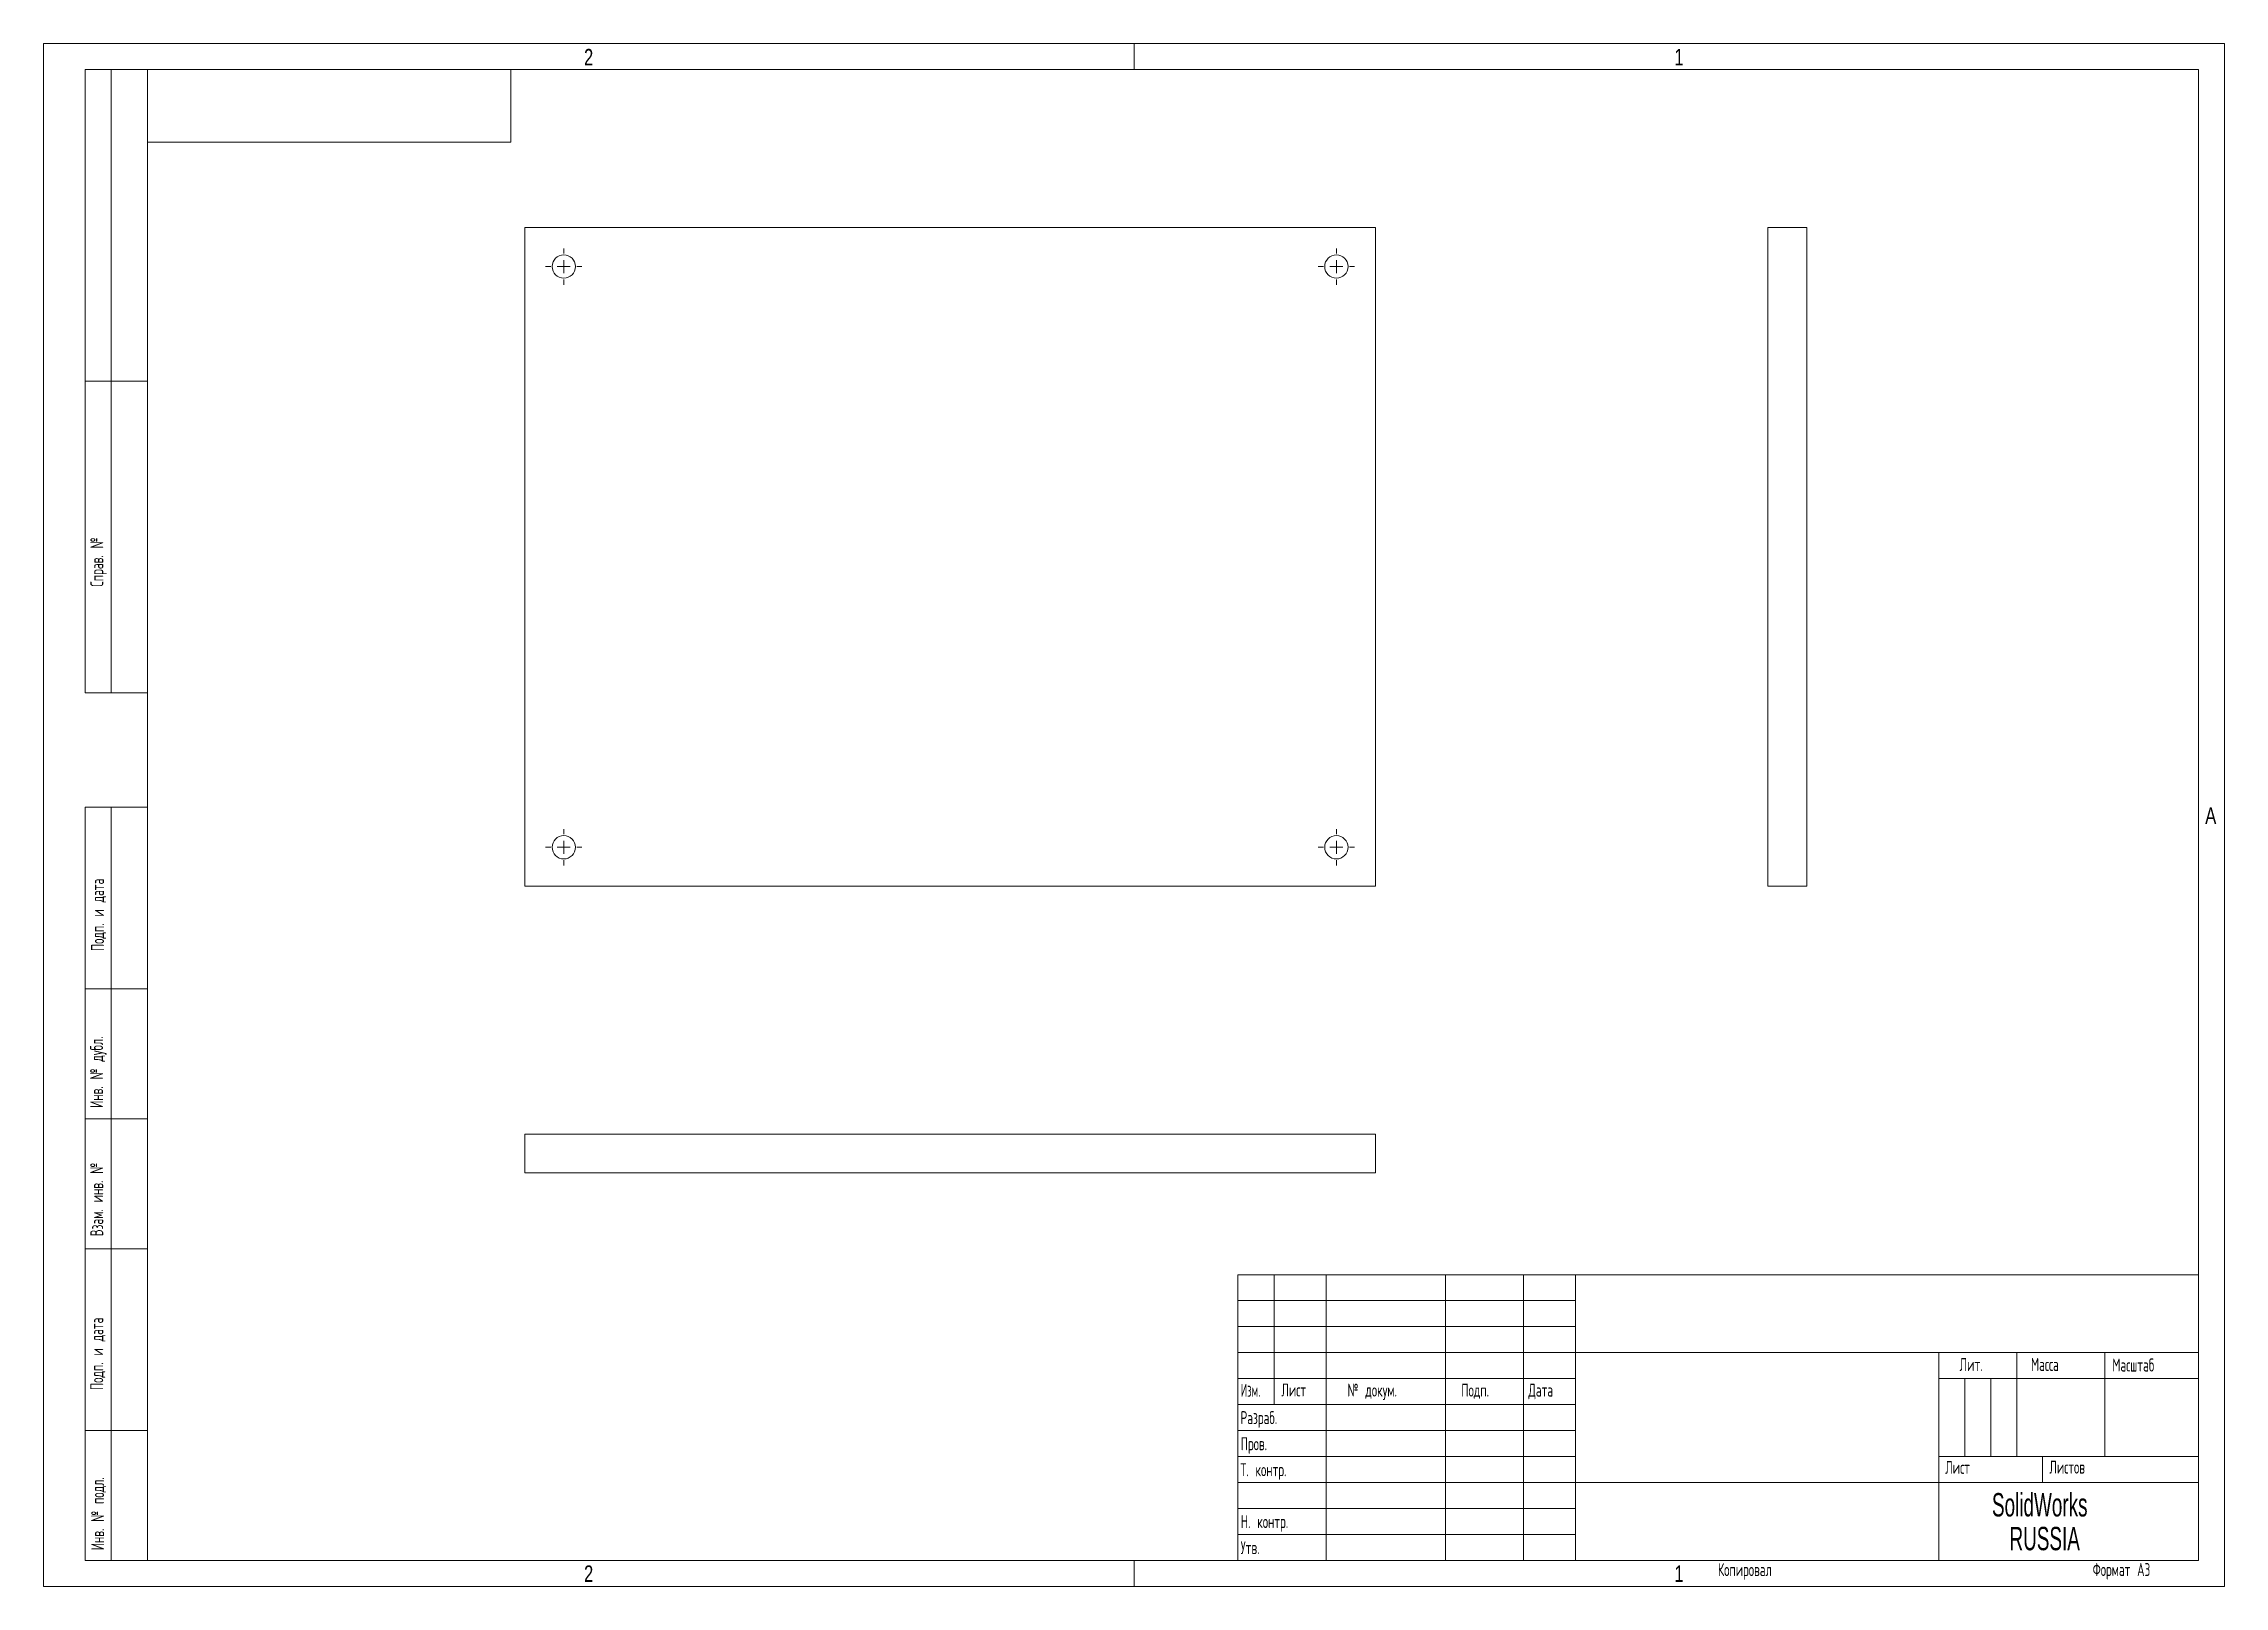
# Model space of a CAD drawing. Header units: millimetres. Extents: x -164 to 676, y -170 to 424.
import ezdxf

# ---------------------------------------------------------------- set-up
doc = ezdxf.new("R2010")
doc.units = ezdxf.units.MM
doc.layers.add('ОСЕВЫЕ', color=7, linetype='Continuous')
doc.styles.add('SLDTEXTSTYLE0', font='TXT', dxfattribs={"width": 0.605, "bigfont": 'bigfont'})
doc.styles.add('SLDTEXTSTYLE1', font='TXT', dxfattribs={"width": 0.55152, "bigfont": 'bigfont'})
doc.styles.add('SLDTEXTSTYLE2', font='TXT', dxfattribs={"width": 0.605})
doc.styles.add('SLDTEXTSTYLE3', font='TXT', dxfattribs={"width": 0.75})

# ---------------------------------------------------------------- blocks, each defined once
blk = doc.blocks.new('SW_NOTE_0')
at = {"color": 0, "linetype": 'Continuous', "lineweight": 0, "char_height": 4.5, "attachment_point": 1, "style": 'SLDTEXTSTYLE2'}
for s, insert in [('SolidWorks', (0, 5.8)), ('RUSSIA', (3.38, -0.7))]:
    blk.add_mtext(s, dxfattribs=dict(at, insert=insert))
blk = doc.blocks.new('SW_CENTERMARKSYMBOL_0')
at = {"color": 0, "linetype": 'Continuous', "lineweight": 0}
for p, q in [((-2.5, 0), (-3.5, 0)), ((0, 0), (-1.25, 0)), ((0, 2.5), (0, 3.5)), ((0, 0), (0, 1.25)), ((0, 0), (0, -1.25)), ((0, 0), (1.25, 0)), ((2.5, 0), (3.5, 0)), ((0, -2.5), (0, -3.5))]:
    blk.add_line(p, q, dxfattribs=at)
blk = doc.blocks.new('SW_CENTERMARKSYMBOL_1')
at = {"color": 0, "linetype": 'Continuous', "lineweight": 0}
for p, q in [((-2.5, 0), (-3.5, 0)), ((0, 0), (-1.25, 0)), ((0, 2.5), (0, 3.5)), ((0, 0), (0, 1.25)), ((0, 0), (0, -1.25)), ((0, 0), (1.25, 0)), ((2.5, 0), (3.5, 0)), ((0, -2.5), (0, -3.5))]:
    blk.add_line(p, q, dxfattribs=at)
blk = doc.blocks.new('SW_CENTERMARKSYMBOL_2')
at = {"color": 0, "linetype": 'Continuous', "lineweight": 0}
for p, q in [((-2.5, 0), (-3.5, 0)), ((0, 0), (-1.25, 0)), ((0, 2.5), (0, 3.5)), ((0, 0), (0, 1.25)), ((0, 0), (0, -1.25)), ((0, 0), (1.25, 0)), ((2.5, 0), (3.5, 0)), ((0, -2.5), (0, -3.5))]:
    blk.add_line(p, q, dxfattribs=at)
blk = doc.blocks.new('SW_CENTERMARKSYMBOL_3')
at = {"color": 0, "linetype": 'Continuous', "lineweight": 0}
for p, q in [((-2.5, 0), (-3.5, 0)), ((0, 0), (-1.25, 0)), ((0, 2.5), (0, 3.5)), ((0, 0), (0, 1.25)), ((0, 0), (0, -1.25)), ((0, 0), (1.25, 0)), ((2.5, 0), (3.5, 0)), ((0, -2.5), (0, -3.5))]:
    blk.add_line(p, q, dxfattribs=at)

msp = doc.modelspace()

# ---------------------------------------------------------------- linework, layer by layer
at = {"color": 7, "linetype": 'Continuous', "lineweight": 15}
for p, q in [((-148.37, 173.82), (-148.37, 413.82)), ((-124.37, 413.82), (-148.37, 413.82)), ((-148.37, 173.82), (-148.37, 413.82)), ((-138.37, 173.82), (-138.37, 413.82)), ((-138.37, 173.82), (-138.37, 413.82)), ((-124.37, 413.82), (-124.37, -160.18)), ((665.63, 413.82), (-124.37, 413.82)), ((-124.37, 413.82), (-124.37, -160.18)), ((15.63, 385.82), (15.63, 413.82)), ((665.63, -160.18), (665.63, 413.82)), ((-124.37, 385.82), (15.63, 385.82)), ((20.99, 352.99), (20.99, 99.39)), ((348.59, 352.99), (20.99, 352.99)), ((348.59, 99.39), (348.59, 352.99)), ((499.83, 99.39), (499.83, 352.99)), ((499.83, 352.99), (514.83, 352.99)), ((514.83, 99.39), (514.83, 352.99)), ((-148.37, 293.82), (-124.37, 293.82)), ((-124.37, 293.82), (-148.37, 293.82)), ((-148.37, 173.82), (-124.37, 173.82)), ((-148.37, -160.18), (-148.37, 129.82)), ((-148.37, 129.82), (-124.37, 129.82)), ((-138.37, -160.18), (-138.37, 129.82)), ((20.99, 99.39), (348.59, 99.39)), ((499.83, 99.39), (514.83, 99.39)), ((-124.37, 59.82), (-148.37, 59.82)), ((-124.37, 9.82), (-148.37, 9.82)), ((20.99, 3.99), (20.99, -11.01)), ((20.99, 3.99), (348.59, 3.99)), ((348.59, 3.99), (348.59, -11.01)), ((20.99, -11.01), (348.59, -11.01)), ((-124.37, -40.18), (-148.37, -40.18)), ((295.63, -50.18), (665.63, -50.18)), ((295.63, -50.18), (295.63, -160.18)), ((309.63, -100.18), (309.63, -50.18)), ((329.63, -50.18), (329.63, -160.18)), ((375.63, -50.18), (375.63, -160.18)), ((405.63, -50.18), (405.63, -160.18)), ((425.63, -50.18), (425.63, -160.18)), ((425.63, -80.18), (665.63, -80.18)), ((565.63, -80.18), (565.63, -160.18)), ((595.63, -80.18), (595.63, -120.18)), ((629.63, -80.18), (629.63, -120.18)), ((295.63, -90.18), (425.63, -90.18)), ((565.63, -90.18), (665.63, -90.18)), ((295.63, -100.18), (425.63, -100.18)), ((-148.37, -110.18), (-124.37, -110.18)), ((565.63, -120.18), (665.63, -120.18)), ((605.63, -120.18), (605.63, -130.18)), ((425.63, -130.18), (665.63, -130.18)), ((-148.37, -160.18), (-124.37, -160.18)), ((-124.37, -160.18), (665.63, -160.18))]:
    msp.add_line(p, q, dxfattribs=at)
at = {"color": 7, "linetype": 'Continuous', "lineweight": 0}
for p, q in [((295.63, -60.18), (425.63, -60.18)), ((295.63, -70.18), (425.63, -70.18)), ((295.63, -80.18), (425.63, -80.18)), ((575.63, -90.18), (575.63, -120.18)), ((585.63, -90.18), (585.63, -120.18)), ((295.63, -110.18), (425.63, -110.18)), ((295.63, -120.18), (425.63, -120.18)), ((295.63, -130.18), (425.63, -130.18)), ((295.63, -140.18), (425.63, -140.18)), ((295.63, -150.18), (425.63, -150.18))]:
    msp.add_line(p, q, dxfattribs=at)
at = {"color": 7, "linetype": 'Continuous', "lineweight": 15}
for centre in [(35.99, 337.99), (333.59, 337.99), (35.99, 114.39), (333.59, 114.39)]:
    msp.add_circle(centre, 4.5, dxfattribs=at)
at = {"layer": 'ОСЕВЫЕ', "lineweight": 0}
for p, q in [((-164.37, 423.82), (675.63, 423.82)), ((-164.37, 423.82), (-164.37, -170.18)), ((675.63, 423.82), (675.63, -170.18)), ((-164.37, -170.18), (675.63, -170.18))]:
    msp.add_line(p, q, dxfattribs=at)
at = {"layer": 'ОСЕВЫЕ', "lineweight": 15}
for p, q in [((255.63, 423.82), (255.63, 413.82)), ((255.63, -160.18), (255.63, -170.18))]:
    msp.add_line(p, q, dxfattribs=at)

# ---------------------------------------------------------------- block references
at = {"color": 7, "linetype": 'Continuous', "lineweight": 0, "xscale": 2, "yscale": 2, "zscale": 2}
for name, p in [('SW_CENTERMARKSYMBOL_0', (35.99, 337.99)), ('SW_CENTERMARKSYMBOL_3', (333.59, 337.99)), ('SW_CENTERMARKSYMBOL_1', (35.99, 114.39)), ('SW_CENTERMARKSYMBOL_2', (333.59, 114.39)), ('SW_NOTE_0', (586.1, -145.87))]:
    msp.add_blockref(name, p, dxfattribs=at)

# ---------------------------------------------------------------- texts
at = {"color": 7, "linetype": 'Continuous', "lineweight": 0}
for s, insert, char_height, attachment_point, style in [('2', (45.56, 421.76), 6.35, 2, 'SLDTEXTSTYLE3'), ('1', (465.56, 421.76), 6.35, 2, 'SLDTEXTSTYLE3'), ('A', (670.37, 129.76), 6.35, 2, 'SLDTEXTSTYLE3'), ('\\M+1844C\\M+18479\\M+18484.', (573.65, -82.26), 5, 1, 'SLDTEXTSTYLE0'), ('\\M+1844D\\M+18470\\M+18483\\M+18483\\M+18470', (601.16, -82.26), 5, 1, 'SLDTEXTSTYLE0'), ('\\M+1844D\\M+18470\\M+18483\\M+1848A\\M+18484\\M+18470\\M+18471', (632.48, -82.46), 5, 1, 'SLDTEXTSTYLE0'), ('\\M+18449\\M+18478\\M+1847D.', (296.71, -92.18), 5, 1, 'SLDTEXTSTYLE1'), ('\\M+1844C\\M+18479\\M+18483\\M+18484', (312.4, -92.07), 5, 1, 'SLDTEXTSTYLE0'), ('\\M+18782 \\M+18474\\M+18480\\M+1847B\\M+18485\\M+1847D.', (337.87, -92.12), 5, 1, 'SLDTEXTSTYLE0'), ('\\M+18450\\M+18480\\M+18474\\M+18481.', (381.71, -92.13), 5, 1, 'SLDTEXTSTYLE0'), ('\\M+18444\\M+18470\\M+18484\\M+18470', (407.57, -92.12), 5, 1, 'SLDTEXTSTYLE0'), ('\\M+18451\\M+18470\\M+18478\\M+18482\\M+18470\\M+18471.', (296.66, -102.73), 5, 1, 'SLDTEXTSTYLE0'), ('\\M+18450\\M+18482\\M+18480\\M+18472.', (296.74, -112.78), 5, 1, 'SLDTEXTSTYLE0'), ('\\M+18453. \\M+1847B\\M+18480\\M+1847E\\M+18484\\M+18482.', (296.63, -122.78), 5, 1, 'SLDTEXTSTYLE0'), ('\\M+1844C\\M+18479\\M+18483\\M+18484', (568.1, -121.87), 5, 1, 'SLDTEXTSTYLE0'), ('\\M+1844C\\M+18479\\M+18483\\M+18484\\M+18480\\M+18472', (608.22, -121.78), 5, 1, 'SLDTEXTSTYLE0'), ('\\M+1844E. \\M+1847B\\M+18480\\M+1847E\\M+18484\\M+18482.', (296.76, -142.75), 5, 1, 'SLDTEXTSTYLE0'), ('\\M+18454\\M+18484\\M+18472.', (296.73, -152.78), 5, 1, 'SLDTEXTSTYLE0'), ('2', (45.56, -162.13), 6.35, 2, 'SLDTEXTSTYLE3'), ('1', (465.56, -162.13), 6.35, 2, 'SLDTEXTSTYLE3'), ('\\M+1844B\\M+18480\\M+18481\\M+18479\\M+18482\\M+18480\\M+18472\\M+18470\\M+1847C', (480.55, -161.25), 5, 1, 'SLDTEXTSTYLE0'), ('\\M+18455\\M+18480\\M+18482\\M+1847D\\M+18470\\M+18484 \\M+184403', (624.9, -161.22), 5, 1, 'SLDTEXTSTYLE0')]:
    msp.add_mtext(s, dxfattribs=dict(at, insert=insert, char_height=char_height, attachment_point=attachment_point, style=style))
at = {"color": 7, "linetype": 'Continuous', "lineweight": 0, "char_height": 5, "attachment_point": 1, "rotation": 90, "style": 'SLDTEXTSTYLE0'}
for s, insert in [('\\M+18452\\M+18481\\M+18482\\M+18470\\M+18472. \\M+18782', (-146.37, 214.72)), ('\\M+18450\\M+18480\\M+18474\\M+18481. \\M+18479 \\M+18474\\M+18470\\M+18484\\M+18470', (-146.08, 74.42)), ('\\M+18449\\M+1847E\\M+18472. \\M+18782 \\M+18474\\M+18485\\M+18471\\M+1847C.', (-146.47, 14.05)), ('\\M+18442\\M+18478\\M+18470\\M+1847D. \\M+18479\\M+1847E\\M+18472. \\M+18782', (-146.42, -35.39)), ('\\M+18450\\M+18480\\M+18474\\M+18481. \\M+18479 \\M+18474\\M+18470\\M+18484\\M+18470', (-146.4, -94.6)), ('\\M+18449\\M+1847E\\M+18472. \\M+18782 \\M+18481\\M+18480\\M+18474\\M+1847C.', (-146.06, -156.26))]:
    msp.add_mtext(s, dxfattribs=dict(at, insert=insert))

doc.saveas('drawing.dxf')
